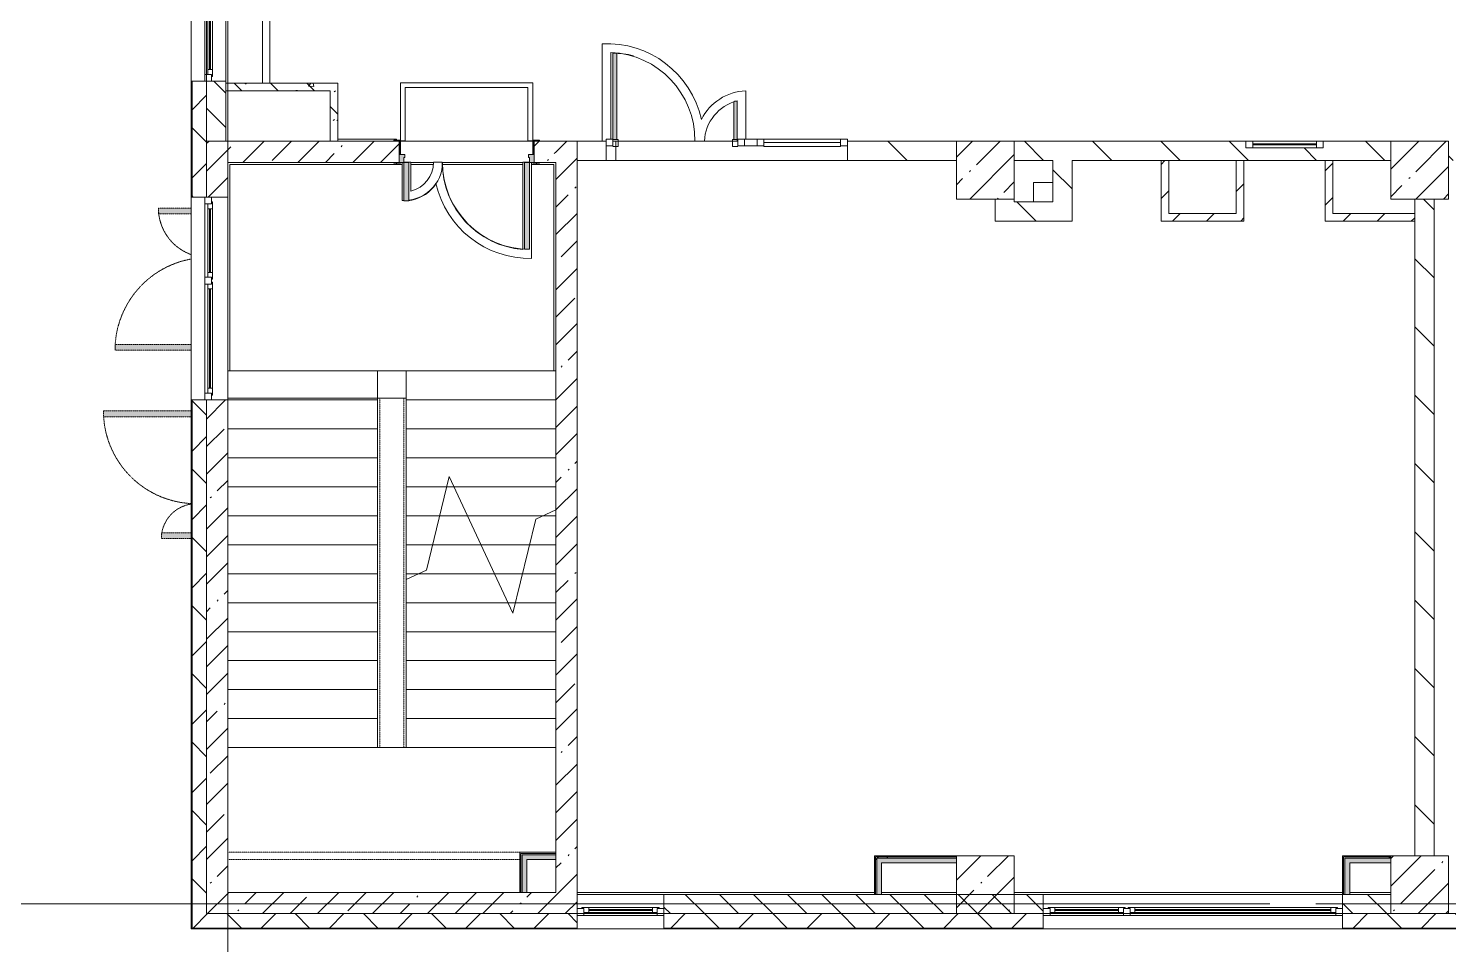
# Model space of a CAD drawing. Header units: millimetres. Extents: x 315 to 209858, y -8553 to 29000.
# Drawn here: x 73029 to 87745, y -420 to 9067 of the extents above; entities that cross this region are included whole.
import ezdxf

# ---------------------------------------------------------------- set-up
doc = ezdxf.new("R2010")
doc.units = ezdxf.units.MM
doc.linetypes.add('200_ШТРИХ__ш1_п0_6_', pattern=[1.6, 1, -0.6])
doc.linetypes.add('Осевая', pattern=[3175, 635, -476.25, 1587.5, -476.25])
for name, color, linetype, lineweight, true_color in [('A-DETL-GENF-6', 7, 'Continuous', 5, 0xaaaaaa), ('A-DOOR-2', 7, 'Continuous', 5, 0xaaaaaa), ('A-DOOR-3', 7, 'Continuous', 5, 0xe2e2e2), ('A-DOOR-FRAM-2', 7, 'Continuous', 5, 0xe2e2e2), ('A-DOOR-FRAM-3', 7, 'Continuous', 5, 0xaaaaaa), ('A-FLOR-2', 7, 'Continuous', 5, 0xaaaaaa), ('I-WALL-4', 7, 'Continuous', 9, 0xe7e7e7), ('I-WALL-7', 7, 'Continuous', 5, 0x787878)]:
    doc.layers.add(name, color=color, linetype=linetype, lineweight=lineweight, true_color=true_color)
for name, color, linetype, lineweight in [('A-DETL-MBND-1', 7, '200_ШТРИХ__ш1_п0_6_', 9), ('A-GLAZ-2', 7, 'Continuous', 5), ('A-GLAZ-CURT-2', 7, 'Continuous', 5), ('A-GLAZ-CWMG-2', 7, 'Continuous', 5), ('A-WALL', 7, 'Continuous', 9), ('A-WALL-2', 7, 'Continuous', 5), ('I-WALL-5', 7, 'Continuous', 5), ('S-COLS-2', 7, 'Continuous', 5), ('S-STRS-3', 7, 'Continuous', 5), ('S-STRS-MBND', 7, 'Continuous', 5), ('Оси', 7, 'Continuous', 9), ('Оси-2', 7, 'Осевая', 9)]:
    doc.layers.add(name, color=color, linetype=linetype, lineweight=lineweight)
pattern_1 = [(135, (74985, 0), (-353.553, -353.553), [])]
pattern_2 = [(45, (74985, 0), (-353.5534, 353.5534), []), (135, (74985, 0), (-353.5534, -353.5534), [])]
pattern_3 = [(135, (74985, 0), (-176.7767, -176.7767), [])]
pattern_4 = [(45, (74985, 0), (-285.123, 285.123), []), (45, (75270.13, 0), (-285.123, 285.123), [504.031, -100.806, 16.764, -84.042])]
pattern_5 = [(45, (74985, 0), (-176.7767, 176.7767), [])]
pattern_6 = [(135, (74985, 0), (-377.17, -377.17), [533.4, -88.9, 17.78, -88.9]), (135, (74985, 376.94), (-377.17, -377.17), []), (50, (74985, 0), (637.645, -55.787), [66.675, -733.425]), (355, (74985, 0), (-123.35, 668.7), [53.34, -586.74]), (100.451, (75038.15, -4.65), (514.3, 612.91), [56.665, -623.315]), (46.184, (74985, 177.8), (948.78, -147.15), [100.01, -1100.14]), (96.636, (75064.1, 165.5), (830.91, 866), [85, -934.97]), (351.184, (74985, 177.8), (830.92, 865.99), [80.01, -880.11]), (21, (75073.9, 133.35), (530.65, -357.928), [66.675, -733.425]), (326, (75073.9, 133.35), (216.31, 644.66), [53.34, -586.74]), (71.451, (75118.13, 103.5), (746.96, 286.724), [56.665, -623.315]), (37.5, (74985.01, 0), (10.8105, 295.9426), [16.764, -562.864, 16.764, -578.866, -588.962]), (37.5, (74985.01, 0), (10.8105, 295.9426), [-1175.258, 16.764, -572.198]), (7.5, (74985, 0), (233.869, 350.632), [16.764, -322.834, 16.764, -549.529, -224.472]), (7.5, (74985, 0), (233.869, 350.632), [-905.89, 16.764, -207.708]), (327.5, (74786.76, 0), (474.568, -20.051), [16.764, -205.486, 16.764, -676.656, -920.115]), (327.5, (74786.76, 0), (474.568, -20.051), [-915.67, 16.764, -903.35]), (317.5, (74697.86, 0), (518.452, 88.993), [16.764, -272.16, 16.764, -443.738, -653.415]), (317.5, (74697.86, 0), (518.452, 88.993), [-749.427, 16.764, -636.65])]
pattern_7 = [(45, (74985, 0), (-530.33, 530.33), []), (135, (74985, 0), (-530.33, -530.33), [])]

# ---------------------------------------------------------------- blocks, each defined once
blk = doc.blocks.new('120_Окно_СКБ_2Ст - 120_Окно_СКБ_2Ст 3100х2500 _мал_створка слева_ 2-22446355-2_3_2_птичка')
at = {"layer": 'A-GLAZ-2'}
for p, q in [((-1550, -127), (-1550, -57)), ((-1550, -57), (-1480, -57)), ((1550, -57), (-1550, -57)), ((-1480, -127), (-1550, -127)), ((-1550, -127), (-1500, -127)), ((-1480, -127), (-1500, -127)), ((-1500, -127), (-1500, -137)), ((-1500, -137), (670, -137)), ((670, -137), (-1500, -137)), ((-1480, -57), (-1480, -127)), ((650, -87), (-1480, -87)), ((-1480, -87), (-1480, -127)), ((-1430, -137), (-1430, -87)), ((-1430, -107), (600, -107)), ((600, -117), (-1430, -117)), ((600, -137), (600, -87)), ((650, -127), (650, -57)), ((650, -57), (720, -57)), ((650, -127), (650, -87)), ((720, -127), (650, -127)), ((670, -127), (650, -127)), ((670, -127), (700, -127)), ((670, -137), (670, -127)), ((720, -127), (700, -127)), ((700, -127), (700, -137)), ((700, -137), (1500, -137)), ((1500, -137), (700, -137)), ((720, -57), (720, -127)), ((1480, -87), (720, -87)), ((720, -87), (720, -127)), ((770, -137), (770, -87)), ((770, -107), (1430, -107)), ((1430, -117), (770, -117)), ((1430, -137), (1430, -87)), ((1480, -127), (1480, -57)), ((1480, -57), (1550, -57)), ((1480, -127), (1480, -87)), ((1550, -127), (1480, -127)), ((1500, -127), (1480, -127)), ((1500, -127), (1550, -127)), ((1500, -137), (1500, -127)), ((1550, -57), (1550, -127))]:
    blk.add_line(p, q, dxfattribs=at)
blk = doc.blocks.new('120_Окно_СКБ_1Ст - 120_Окно_СКБ_1Ст 900х2500_h_-V133-2_3_2_птичка')
at = {"layer": 'A-GLAZ-2'}
for p, q in [((-450, -127), (-450, -57)), ((-450, -57), (-380, -57)), ((450, -57), (-450, -57)), ((-380, -127), (-450, -127)), ((-450, -127), (-400, -127)), ((-380, -127), (-400, -127)), ((-400, -127), (-400, -137)), ((-400, -137), (400, -137)), ((400, -137), (-400, -137)), ((-380, -57), (-380, -127)), ((380, -87), (-380, -87)), ((-380, -87), (-380, -127)), ((-330, -137), (-330, -87)), ((-330, -107), (330, -107)), ((330, -117), (-330, -117)), ((330, -137), (330, -87)), ((380, -127), (380, -57)), ((380, -57), (450, -57)), ((380, -127), (380, -87)), ((450, -127), (380, -127)), ((400, -127), (380, -127)), ((400, -127), (450, -127)), ((400, -137), (400, -127)), ((450, -57), (450, -127))]:
    blk.add_line(p, q, dxfattribs=at)
blk = doc.blocks.new('110_Дверь_СКБ_2Ст - Д-1 Лестничная клетка EIS60-24280000-2_3_2_птичка')
at = {"layer": 'A-DOOR-3'}
for points in [[(-637.5, 1010), (-637.5, 110), (-587.5, 110), (-587.5, 1010)], [(612.5, 510), (612.5, 110), (662.5, 110), (662.5, 510)], [(712.5, 30), (697.5, 30), (697.5, -110), (712.5, -110)]]:
    blk.add_hatch(color=256, dxfattribs=at).paths.add_polyline_path(points)
h = blk.add_hatch(color=256, dxfattribs=at)
h.paths.add_polyline_path([(662.5, 110), (662.5, 60), (652.5, 60), (652.5, 30), (712.5, 30), (712.5, 110)])
h.paths.add_polyline_path([(-637.5, 110), (-687.5, 110), (-687.5, 30), (-627.5, 30), (-627.5, 60), (-637.5, 60)])
at = {"layer": 'A-DOOR-FRAM-2'}
for points in [[(-742.5, 118), (-742.5, 110), (-672.5, 110), (-672.5, 118)], [(-672.5, 30), (-687.5, 30), (-687.5, -110), (-672.5, -110)], [(697.5, 118), (697.5, 110), (767.5, 110), (767.5, 118)], [(-672.5, -110), (-742.5, -110), (-742.5, -118), (-672.5, -118)], [(697.5, -110), (697.5, -118), (767.5, -118), (767.5, -110)]]:
    blk.add_hatch(color=256, dxfattribs=at).paths.add_polyline_path(points)
at = {"layer": 'A-DOOR-2'}
for p, q in [((-637.5, 1010), (-637.5, 110)), ((-587.5, 1010), (-637.5, 1010)), ((-587.5, 110), (-587.5, 1010)), ((662.5, 510), (612.5, 510)), ((612.5, 510), (612.5, 110)), ((662.5, 110), (662.5, 510)), ((-637.5, 110), (-587.5, 110)), ((612.5, 110), (662.5, 110))]:
    blk.add_line(p, q, dxfattribs=at)
for centre, radius, start, end in [((-637.5, 110), 900, 0, 90), ((662.5, 110), 400, 90, 180)]:
    blk.add_arc(centre, radius, start, end, dxfattribs=at)
at = {"layer": 'A-DOOR-FRAM-3'}
for p, q in [((-672.5, 118), (-742.5, 118)), ((-742.5, 118), (-742.5, 110)), ((-742.5, 110), (-672.5, 110)), ((-637.5, 110), (-687.5, 110)), ((-687.5, 110), (-687.5, 30)), ((-687.5, 30), (-627.5, 30)), ((-672.5, 30), (-687.5, 30)), ((-687.5, 30), (-687.5, -110)), ((-672.5, 110), (-672.5, 118)), ((-672.5, -110), (-672.5, 30)), ((-637.5, 60), (-637.5, 110)), ((-627.5, 60), (-637.5, 60)), ((-627.5, 30), (-627.5, 60)), ((662.5, 60), (652.5, 60)), ((652.5, 60), (652.5, 30)), ((652.5, 30), (712.5, 30)), ((662.5, 110), (662.5, 60)), ((712.5, 110), (662.5, 110)), ((767.5, 118), (697.5, 118)), ((697.5, 118), (697.5, 110)), ((697.5, 110), (767.5, 110)), ((712.5, 30), (697.5, 30)), ((697.5, 30), (697.5, -110)), ((712.5, 30), (712.5, 110)), ((712.5, -110), (712.5, 30)), ((767.5, 110), (767.5, 118)), ((-672.5, -110), (-742.5, -110)), ((-742.5, -110), (-742.5, -118)), ((-742.5, -118), (-672.5, -118)), ((-687.5, -110), (-672.5, -110)), ((-672.5, -118), (-672.5, -110)), ((697.5, -110), (712.5, -110)), ((767.5, -110), (697.5, -110)), ((697.5, -110), (697.5, -118)), ((697.5, -118), (767.5, -118)), ((767.5, -118), (767.5, -110))]:
    blk.add_line(p, q, dxfattribs=at)
blk = doc.blocks.new('BSC_Колонна _Прямоугольная - 600х600-V200-2_3_2_птичка')
at = {"layer": 'S-COLS-2'}
h = blk.add_hatch(dxfattribs=at)
h.set_pattern_fill('FP_187', color=256, style=0, pattern_type=2)
h.set_pattern_definition([(45, (-7960, -7600), (-285.123, 285.123), []), (45, (-7674.88, -7600), (-285.123, 285.123), [504.031, -100.806, 16.764, -84.042])])
h.paths.add_polyline_path([(-300, -300), (300, -300), (300, 300), (-300, 300), (-300, -181)])
for p, q in [((300, 300), (-300, 300)), ((-300, 300), (-300, -300)), ((300, -300), (300, 300)), ((-300, -300), (300, -300))]:
    blk.add_line(p, q, dxfattribs=at)
blk = doc.blocks.new('120_Окно_СКБ_2Ст - 120_Окно_СКБ_2Ст 2100х2500 _мал створка справа_-22445857-2_3_2_птичка')
at = {"layer": 'A-GLAZ-2'}
for p, q in [((-1050, -127), (-1050, -57)), ((-1050, -57), (-980, -57)), ((1050, -57), (-1050, -57)), ((-980, -127), (-1050, -127)), ((-1050, -127), (-1000, -127)), ((-980, -127), (-1000, -127)), ((-1000, -127), (-1000, -137)), ((-1000, -137), (170, -137)), ((170, -137), (-1000, -137)), ((-980, -57), (-980, -127)), ((150, -87), (-980, -87)), ((-980, -87), (-980, -127)), ((-930, -137), (-930, -87)), ((-930, -107), (100, -107)), ((100, -117), (-930, -117)), ((100, -137), (100, -87)), ((150, -127), (150, -57)), ((150, -57), (220, -57)), ((150, -127), (150, -87)), ((220, -127), (150, -127)), ((170, -127), (150, -127)), ((170, -127), (200, -127)), ((170, -137), (170, -127)), ((220, -127), (200, -127)), ((200, -127), (200, -137)), ((200, -137), (1000, -137)), ((1000, -137), (200, -137)), ((220, -57), (220, -127)), ((980, -87), (220, -87)), ((220, -87), (220, -127)), ((270, -137), (270, -87)), ((270, -107), (930, -107)), ((930, -117), (270, -117)), ((930, -137), (930, -87)), ((980, -127), (980, -57)), ((980, -57), (1050, -57)), ((980, -127), (980, -87)), ((1050, -127), (980, -127)), ((1000, -127), (980, -127)), ((1000, -127), (1050, -127)), ((1000, -137), (1000, -127)), ((1050, -57), (1050, -127))]:
    blk.add_line(p, q, dxfattribs=at)
blk = doc.blocks.new('120_Окно_СКБ_2Ст - 120_Окно_СКБ_2Ст 2100х2400 _мал створка справа_-22446225-2_3_2_птичка')
at = {"layer": 'A-GLAZ-2'}
for p, q in [((-1050, -127), (-1050, -57)), ((-1050, -57), (-980, -57)), ((1050, -57), (-1050, -57)), ((-980, -127), (-1050, -127)), ((-1050, -127), (-1000, -127)), ((-980, -127), (-1000, -127)), ((-1000, -127), (-1000, -137)), ((-1000, -137), (170, -137)), ((170, -137), (-1000, -137)), ((-980, -57), (-980, -127)), ((150, -87), (-980, -87)), ((-980, -87), (-980, -127)), ((-930, -137), (-930, -87)), ((-930, -107), (100, -107)), ((100, -117), (-930, -117)), ((100, -137), (100, -87)), ((150, -127), (150, -57)), ((150, -57), (220, -57)), ((150, -127), (150, -87)), ((220, -127), (150, -127)), ((170, -127), (150, -127)), ((170, -127), (200, -127)), ((170, -137), (170, -127)), ((220, -127), (200, -127)), ((200, -127), (200, -137)), ((200, -137), (1000, -137)), ((1000, -137), (200, -137)), ((220, -57), (220, -127)), ((980, -87), (220, -87)), ((220, -87), (220, -127)), ((270, -137), (270, -87)), ((270, -107), (930, -107)), ((930, -117), (270, -117)), ((930, -137), (930, -87)), ((980, -127), (980, -57)), ((980, -57), (1050, -57)), ((980, -127), (980, -87)), ((1050, -127), (980, -127)), ((1000, -127), (980, -127)), ((1000, -127), (1050, -127)), ((1000, -137), (1000, -127)), ((1050, -57), (1050, -127))]:
    blk.add_line(p, q, dxfattribs=at)
blk = doc.blocks.new('110_Дверь_СКБ_2Ст_Наружная - ДН-1_л__ Двухстворчатая 1350 х3200 _ЛК_ в свету с верхним остеклением 2-22796854-2_3_2_птичка')
at = {"layer": 'A-DETL-MBND-1'}
for points in [[(-716, 869), (-716, 79), (-656, 79), (-656, 869)], [(695, 419), (695, 79), (755, 79), (755, 419)]]:
    blk.add_hatch(color=256, dxfattribs=at).paths.add_polyline_path(points)
for p, q in [((-716, 869), (-716, 79)), ((-656, 869), (-716, 869)), ((-656, 79), (-656, 869)), ((755, 419), (695, 419)), ((695, 419), (695, 79)), ((755, 79), (755, 419))]:
    blk.add_line(p, q, dxfattribs=at)
for centre, radius, start, end in [((-716, -91), 960, 10.263, 90), ((755, -91), 510, 90, 160.4016)]:
    blk.add_arc(centre, radius, start, end, dxfattribs=at)
blk = doc.blocks.new('110_Дверь_СКБ_2Ст_Наружная - ДН-3_л__ Двухстворчатая 1200 х3200 из подвала EI30-23666533-2_3_2_птичка')
at = {"layer": 'A-DETL-MBND-1'}
for points in [[(619, 989), (619, 79), (680, 79), (680, 989)], [(-641, 79), (-581, 79), (-581, 389), (-641, 389)]]:
    blk.add_hatch(color=256, dxfattribs=at).paths.add_polyline_path(points)
for p, q in [((680, 989), (619, 989)), ((619, 989), (619, 79)), ((680, 79), (680, 989)), ((-641, 389), (-641, 79)), ((-581, 389), (-641, 389)), ((-581, 79), (-581, 389))]:
    blk.add_line(p, q, dxfattribs=at)
for centre, radius, start, end in [((680, 29), 960, 90, 176.9815), ((-641, 29), 360, 8.166, 90)]:
    blk.add_arc(centre, radius, start, end, dxfattribs=at)
blk = doc.blocks.new('BSC_Колонна _Прямоугольная - 600х600-20441433-2_3_2_птичка')
at = {"layer": 'S-COLS-2'}
h = blk.add_hatch(dxfattribs=at)
h.set_pattern_fill('FP_195', color=256, style=0, pattern_type=2)
h.set_pattern_definition([(45, (-12460, -7600), (-285.123, 285.123), []), (45, (-12174.88, -7600), (-285.123, 285.123), [504.031, -100.806, 16.764, -84.042])])
h.paths.add_polyline_path([(-300, -300), (300, -300), (300, 300), (-300, 300)])
for p, q in [((300, 300), (-300, 300)), ((-300, 300), (-300, -300)), ((300, -300), (300, 300)), ((-300, -300), (300, -300))]:
    blk.add_line(p, q, dxfattribs=at)
blk = doc.blocks.new('120_Окно_СКБ_1Ст - 120_Окно_СКБ_1Ст 400х800 EI30-24230873-2_3_2_птичка')
at = {"layer": 'A-GLAZ-2'}
for p, q in [((-400, 30), (-400, 100)), ((-400, 100), (-330, 100)), ((400, 100), (-400, 100)), ((-330, 30), (-400, 30)), ((-400, 30), (400, 30)), ((-330, 100), (-330, 30)), ((330, 70), (-330, 70)), ((330, 60), (-330, 60)), ((330, 30), (330, 100)), ((330, 100), (400, 100)), ((400, 30), (330, 30)), ((400, 100), (400, 30))]:
    blk.add_line(p, q, dxfattribs=at)
blk = doc.blocks.new('Прямоугольный импост - 50 x 70 мм-31700031-2_3_2_птичка')
at = {"layer": 'A-GLAZ-CWMG-2'}
for p, q in [((-70, 35), (0, 35)), ((-70, -35), (-70, 35)), ((0, 35), (0, -35)), ((0, -35), (-70, -35))]:
    blk.add_line(p, q, dxfattribs=at)
blk = doc.blocks.new('Дверь_Витражная_остекление_ - ДВН_ДАО_Главный вход_1200 в свету-31742133-2_3_2_птичка')
at = {"layer": 'A-DOOR-3'}
for points in [[(-607, 30), (-607, 925), (-647, 922), (-647, 30)], [(640, 30), (640, 430), (633, 430), (607, 421), (607, 30)]]:
    blk.add_hatch(color=256, dxfattribs=at).paths.add_polyline_path(points)
at = {"layer": 'A-DETL-GENF-6'}
for p, q in [((-607, 925), (-647, 925)), ((-647, 925), (-647, 35)), ((-607, 30), (-607, 925)), ((607, 421), (607, 30)), ((640, 430), (633, 430)), ((-647, 30), (-607, 30)), ((-592, 30), (-647, 30)), ((-592, -40), (-592, 30)), ((592, -40), (592, 30)), ((592, 30), (640, 30)), ((607, 30), (640, 30)), ((-647, -40), (-592, -40)), ((647, -40), (592, -40))]:
    blk.add_line(p, q, dxfattribs=at)
at = {"layer": 'A-DOOR-2'}
blk.add_line((-647, 925), (-647, 35), dxfattribs=at)
for centre, radius, start, end in [((-647, 30), 895, 76.1866, 90), ((647, 30), 400, 91.06, 94.8979)]:
    blk.add_arc(centre, radius, start, end, dxfattribs=at)
blk = doc.blocks.new('Системная панель - Стемалит - 40мм-32257327-2_3_2_птичка')
at = {"layer": 'A-GLAZ-CURT-2'}
for p, q in [((65, 35), (-65, 35)), ((-65, 35), (-65, -35)), ((65, -35), (65, 35)), ((-65, -35), (65, -35))]:
    blk.add_line(p, q, dxfattribs=at)
blk = doc.blocks.new('Прямоугольный импост - 50 x 70 мм-31687886-2_3_2_птичка')
at = {"layer": 'A-GLAZ-CWMG-2'}
for p, q in [((-35, 35), (35, 35)), ((-35, -35), (-35, 35)), ((35, 35), (35, -35)), ((35, -35), (-35, -35))]:
    blk.add_line(p, q, dxfattribs=at)
blk = doc.blocks.new('Прямоугольный импост - 50 x 70 мм-31701779-2_3_2_птичка')
at = {"layer": 'A-GLAZ-CWMG-2'}
for p, q in [((0, 35), (-70, 35)), ((-70, 35), (-70, -35)), ((0, -35), (0, 35)), ((-70, -35), (0, -35))]:
    blk.add_line(p, q, dxfattribs=at)
blk = doc.blocks.new('Системная панель - Стекло - 40мм-32257331-2_3_2_птичка')
at = {"layer": 'A-GLAZ-CURT-2'}
for p, q in [((397.5, 0), (-397.5, 0)), ((-397.5, 0), (-397.5, -40)), ((397.5, -40), (397.5, 0)), ((-397.5, -40), (397.5, -40))]:
    blk.add_line(p, q, dxfattribs=at)
blk = doc.blocks.new('Прямоугольный импост - 50 x 70 мм-31702100-2_3_2_птичка')
at = {"layer": 'A-GLAZ-CWMG-2'}
for p, q in [((-35, 35), (35, 35)), ((-35, -35), (-35, 35)), ((35, 35), (35, -35)), ((35, -35), (-35, -35))]:
    blk.add_line(p, q, dxfattribs=at)
blk = doc.blocks.new('Прямоугольный импост - 50 x 70 мм-31720914-2_3_2_птичка')
at = {"layer": 'A-GLAZ-CWMG-2'}
blk.add_line((6460, 7920), (5665, 7920), dxfattribs=at)
blk = doc.blocks.new('Зашивка приборов отопления15 - Зашивка приборов отопления-33281080-2_3_2_птичка')
at = {"layer": 'A-DETL-MBND-1'}
for p, q in [((3135, 535), (110, 535)), ((3135, 460), (110, 460)), ((110, 460), (3135, 460))]:
    blk.add_line(p, q, dxfattribs=at)
blk = doc.blocks.new('Зашивка приборов отопления42 - Зашивка приборов отопления-33374801-2_3_2_птичка')
at = {"layer": 'A-WALL-2'}
for p, q in [((37472, 23439), (35372, 23439)), ((37472, 23079), (37472, 23439)), ((35372, 23079), (37472, 23079)), ((37472, 23079), (35372, 23079)), ((35372, 23004), (37472, 23004)), ((37472, 23004), (37472, 23079))]:
    blk.add_line(p, q, dxfattribs=at)

msp = doc.modelspace()

# ---------------------------------------------------------------- hatches: boundary and pattern name
at = {"layer": 'A-WALL-2'}
h = msp.add_hatch(dxfattribs=at)
h.set_pattern_fill('FP_105', color=256, style=0, pattern_type=2)
h.set_pattern_definition(pattern_2)
h.paths.add_polyline_path([(74875, -100), (74875, 5220), (74725, 5220), (74725, -100)])
h.paths.add_polyline_path([(74725, 7320), (74875, 7320), (74875, 8520), (74725, 8520), (74725, 7418.8)])
h.paths.add_polyline_path([(74875, 10620), (74875, 11520), (74725, 11520), (74725, 10620)])
h.paths.add_polyline_path([(74725, 13120), (74875, 13120), (74875, 15350), (74725, 15350), (74725, 14700)])
h = msp.add_hatch(dxfattribs=at)
h.set_pattern_fill('FP_115', color=256, style=0, pattern_type=2)
h.set_pattern_definition(pattern_3)
h.paths.add_polyline_path([(75002.2, 7900), (75075, 7900), (75075, 8520), (74875, 8520), (74875, 7900)])
h.paths.add_polyline_path([(74875, 10620), (75075, 10620), (75075, 10900), (74875, 10900)])
h.paths.add_polyline_path([(74932.2, 11400), (75075, 11400), (75075, 11520), (74875, 11520), (74875, 11400)])
h.paths.add_polyline_path([(75075, 13120), (75075, 14700), (74875, 14700), (74875, 13120), (75002.2, 13120)])
h = msp.add_hatch(dxfattribs=at)
h.set_pattern_fill('FP_115', color=256, style=0, pattern_type=2)
h.set_pattern_definition(pattern_3)
h.paths.add_polyline_path([(86645, -100), (87145, -100), (87145, 100), (86645, 100)])
h.paths.add_polyline_path([(79686.4, -100), (83545, -100), (83545, 100), (79615, 100), (79615, -100)])
h = msp.add_hatch(dxfattribs=at)
h.set_pattern_fill('FP_105', color=256, style=0, pattern_type=2)
h.set_pattern_definition(pattern_2)
h.paths.add_polyline_path([(113745, -250), (113745, -100), (112975, -100), (112975, -250), (113525, -250)])
h.paths.add_polyline_path([(105189.4, -250), (105895, -250), (105895, -100), (104194.8, -100), (104194.8, -250)])
h.paths.add_polyline_path([(107995, -250), (108855, -250), (108855, -100), (107995, -100)])
h.paths.add_polyline_path([(109755, -250), (110875, -250), (110875, -100), (109755, -100)])
h.paths.add_polyline_path([(93795, -250), (93795, -100), (93145, -100), (93145, -250), (93739.1, -250)])
h.paths.add_polyline_path([(101025.6, -250), (101394.8, -250), (101394.8, -100), (99795, -100), (99795, -250), (99984.7, -250)])
h.paths.add_polyline_path([(96595, -250), (97695, -250), (97695, -100), (96595, -100)])
h.paths.add_polyline_path([(91095, -250), (92245, -250), (92245, -100), (91095, -100)])
h.paths.add_polyline_path([(87995, -250), (87995, -100), (86645, -100), (86645, -250), (87493.5, -250)])
h.paths.add_polyline_path([(83329.7, -250), (83545, -250), (83545, -100), (79615, -100), (79615, -250), (82288.8, -250)])
h.paths.add_polyline_path([(77084.1, -250), (78715, -250), (78715, -100), (74725, -100), (74725, -250)])
at = {"layer": 'I-WALL-4'}
for points in [[(78495, 460), (78495, 510), (78145, 510), (78145, 460), (78195, 460)], [(78195, 120), (78195, 460), (78145, 460), (78145, 120)], [(82645, 425), (82645, 475), (81820, 475), (81820, 425), (82288.8, 425)], [(87145, 425), (87145, 475), (86670, 475), (86670, 425), (86720, 425)], [(81870, 100), (81870, 425), (81820, 425), (81820, 100)], [(86720, 100), (86720, 425), (86670, 425), (86670, 100)]]:
    msp.add_hatch(color=256, dxfattribs=at).paths.add_polyline_path(points)
at = {"layer": 'I-WALL-5'}
h = msp.add_hatch(dxfattribs=at)
h.set_pattern_fill('FP_113', color=256, style=0, pattern_type=2)
h.set_pattern_definition(pattern_4)
h.paths.add_polyline_path([(74875, -100), (75095, -100), (75095, 5220), (74875, 5220), (74875, 909.7)])
h.paths.add_polyline_path([(74875, 7320), (75095, 7320), (75095, 7900), (74875, 7900), (74875, 7418.8)])
h = msp.add_hatch(dxfattribs=at)
h.set_pattern_fill('FP_113', color=256, style=0, pattern_type=2)
h.set_pattern_definition(pattern_4)
h.paths.add_polyline_path([(78495, 7680), (78495, 7900), (78270, 7900), (78270, 7680), (78325, 7680)])
h.paths.add_polyline_path([(75095, 7680), (76870, 7680), (76870, 7900), (75095, 7900)])
h = msp.add_hatch(dxfattribs=at)
h.set_pattern_fill('FP_113', color=256, style=0, pattern_type=2)
h.set_pattern_definition(pattern_4)
h.paths.add_polyline_path([(78495, -100), (78715, -100), (78715, 7900), (78495, 7900), (78495, 120)])
h = msp.add_hatch(dxfattribs=at)
h.set_pattern_fill('FP_116', color=256, style=0, pattern_type=2)
h.set_pattern_definition(pattern_1)
h.paths.add_polyline_path([(91645, 7700), (91645, 7900), (89984.9, 7900), (89984.9, 7700), (91145, 7700)])
h.paths.add_polyline_path([(85625, 7700), (87145, 7700), (87145, 7900), (86445, 7900), (86445, 7830), (85645, 7830), (85645, 7900), (83245, 7900), (83245, 7700), (85545, 7700)])
h.paths.add_polyline_path([(81515, 7700), (82645, 7700), (82645, 7900), (81515, 7900)])
h.paths.add_polyline_path([(88544.9, 7700), (88544.9, 7900), (87745, 7900), (87745, 7700), (88534.4, 7700)])
h.paths.add_polyline_path([(78715, 7700), (79015, 7700), (79015, 7900), (78715, 7900)])
h = msp.add_hatch(dxfattribs=at)
h.set_pattern_fill('FP_116', color=256, style=0, pattern_type=2)
h.set_pattern_definition(pattern_1)
h.paths.add_polyline_path([(83845, 7070), (83845, 7700), (83645, 7700), (83645, 7070)])
h = msp.add_hatch(dxfattribs=at)
h.set_pattern_fill('FP_117', color=256, style=0, pattern_type=2)
h.set_pattern_definition(pattern_5)
h.paths.add_polyline_path([(84845, 7070), (84845, 7700), (84765, 7700), (84765, 7070)])
h = msp.add_hatch(dxfattribs=at)
h.set_pattern_fill('FP_117', color=256, style=0, pattern_type=2)
h.set_pattern_definition(pattern_5)
h.paths.add_polyline_path([(85625, 7150), (85625, 7700), (85545, 7700), (85545, 7150)])
h = msp.add_hatch(dxfattribs=at)
h.set_pattern_fill('FP_117', color=256, style=0, pattern_type=2)
h.set_pattern_definition(pattern_5)
h.paths.add_polyline_path([(86545, 7070), (86545, 7700), (86465, 7700), (86465, 7070)])
h = msp.add_hatch(dxfattribs=at)
h.set_pattern_fill('FP_116', color=256, style=0, pattern_type=2)
h.set_pattern_definition(pattern_1)
h.paths.add_polyline_path([(83245, 7070), (83245, 7300), (83045, 7300), (83045, 7070)])
h = msp.add_hatch(dxfattribs=at)
h.set_pattern_fill('FP_116', color=256, style=0, pattern_type=2)
h.set_pattern_definition(pattern_1)
h.paths.add_polyline_path([(83245, 7070), (83645, 7070), (83645, 7270), (83245, 7270)])
h = msp.add_hatch(dxfattribs=at)
h.set_pattern_fill('FP_116', color=256, style=0, pattern_type=2)
h.set_pattern_definition(pattern_1)
h.paths.add_polyline_path([(87395, 500), (87595, 500), (87595, 7300), (87395, 7300), (87395, 909.7)])
h = msp.add_hatch(dxfattribs=at)
h.set_pattern_fill('FP_117', color=256, style=0, pattern_type=2)
h.set_pattern_definition(pattern_5)
h.paths.add_polyline_path([(84845, 7070), (85625, 7070), (85625, 7150), (84845, 7150)])
h = msp.add_hatch(dxfattribs=at)
h.set_pattern_fill('FP_117', color=256, style=0, pattern_type=2)
h.set_pattern_definition(pattern_5)
h.paths.add_polyline_path([(87395, 7070), (87395, 7150), (86545, 7150), (86545, 7070)])
h = msp.add_hatch(dxfattribs=at)
h.set_pattern_fill('FP_205', color=256, style=0, pattern_type=2)
h.set_pattern_definition(pattern_7)
h.paths.add_polyline_path([(82645, 487.5), (82645, 500), (81795, 500), (81795, 487.5), (82288.8, 487.5)])
h = msp.add_hatch(dxfattribs=at)
h.set_pattern_fill('FP_205', color=256, style=0, pattern_type=2)
h.set_pattern_definition(pattern_7)
h.paths.add_polyline_path([(81807.5, 100), (81807.5, 487.5), (81795, 487.5), (81795, 100)])
h = msp.add_hatch(dxfattribs=at)
h.set_pattern_fill('FP_205', color=256, style=0, pattern_type=2)
h.set_pattern_definition(pattern_7)
h.paths.add_polyline_path([(81807.5, 475), (82645, 475), (82645, 487.5), (81807.5, 487.5)])
h = msp.add_hatch(dxfattribs=at)
h.set_pattern_fill('FP_205', color=256, style=0, pattern_type=2)
h.set_pattern_definition(pattern_7)
h.paths.add_polyline_path([(81807.5, 100), (81820, 100), (81820, 475), (81807.5, 475), (81807.5, 318)])
h = msp.add_hatch(dxfattribs=at)
h.set_pattern_fill('FP_205', color=256, style=0, pattern_type=2)
h.set_pattern_definition(pattern_7)
h.paths.add_polyline_path([(87145, 487.5), (87145, 500), (86645, 500), (86645, 487.5), (86657.5, 487.5)])
h = msp.add_hatch(dxfattribs=at)
h.set_pattern_fill('FP_205', color=256, style=0, pattern_type=2)
h.set_pattern_definition(pattern_7)
h.paths.add_polyline_path([(87145, 475), (87145, 487.5), (86657.5, 487.5), (86657.5, 475), (86670, 475)])
h = msp.add_hatch(dxfattribs=at)
h.set_pattern_fill('FP_113', color=256, style=0, pattern_type=2)
h.set_pattern_definition(pattern_4)
h.paths.add_polyline_path([(78125, -100), (78495, -100), (78495, 120), (75095, 120), (75095, -100), (77084.1, -100)])
at = {"layer": 'I-WALL-7'}
h = msp.add_hatch(dxfattribs=at)
h.set_pattern_fill('FP_122', color=256, style=0, pattern_type=2)
h.set_pattern_definition(pattern_6)
h.paths.add_polyline_path([(76155, 8420), (76235, 8420), (76235, 8500), (75075, 8500), (75075, 8420)])
h = msp.add_hatch(dxfattribs=at)
h.set_pattern_fill('FP_122', color=256, style=0, pattern_type=2)
h.set_pattern_definition(pattern_6)
h.paths.add_polyline_path([(76235, 7900), (76235, 8420), (76155, 8420), (76155, 7900)])
at = {"layer": 'S-COLS-2'}
h = msp.add_hatch(dxfattribs=at)
h.set_pattern_fill('FP_113', color=256, style=0, pattern_type=2)
h.set_pattern_definition(pattern_4)
h.paths.add_polyline_path([(83245, -100), (83245, 500), (82645, 500), (82645, -100)])
h = msp.add_hatch(dxfattribs=at)
h.set_pattern_fill('FP_113', color=256, style=0, pattern_type=2)
h.set_pattern_definition(pattern_4)
h.paths.add_polyline_path([(87145, -100), (87745, -100), (87745, 500), (87145, 500), (87145, 318)])

# ---------------------------------------------------------------- linework, layer by layer
at = {"layer": 'A-DETL-MBND-1'}
for p, q in [((76670, 1620), (76670, 5237.9)), ((76920, 5237.9), (76920, 1620))]:
    msp.add_line(p, q, dxfattribs=at)
at = {"layer": 'A-FLOR-2'}
for p, q in [((78973.1, 8907.6), (78973.1, 7900)), ((79063.1, 7920), (79063.1, 8818.2)), ((76884.6, 8503.9), (76884.6, 7908)), ((78254.5, 8503.9), (76884.6, 8503.9)), ((76934.6, 7903.9), (76934.6, 8453.9)), ((76934.6, 8453.9), (78204.5, 8453.9)), ((78204.5, 8453.9), (78204.5, 7903.9)), ((78254.5, 7903.9), (78254.5, 8503.9)), ((80462, 7920), (80462, 8421.4)), ((80372, 8317.2), (80372, 7903)), ((76235, 7920), (76845, 7920)), ((76845, 7920), (76845, 7908)), ((76885, 7903.9), (76934.6, 7903.9)), ((78204.5, 7903.9), (78254.5, 7903.9)), ((80380, 7900), (79115, 7900)), ((79115, 7900), (79115, 7700)), ((80372, 7903), (80380, 7903)), ((76901.8, 7659), (75115, 7659)), ((75115, 7659), (75115, 5520)), ((76845, 7672), (76845, 7659)), ((76901.8, 7680), (76901.8, 7285.7)), ((76991.8, 7680.2), (76920, 7680.2)), ((76991.8, 7383), (76991.8, 7680.2)), ((76991.8, 7659), (77226, 7659)), ((77318, 7680.2), (77228, 7680.2)), ((77319.2, 7659), (78153, 7659)), ((78220, 7680.2), (78153, 7680.2)), ((78153, 7680.2), (78153, 6777.9)), ((78243, 6685.4), (78243, 7680)), ((78474, 7659), (78243, 7659)), ((78295, 7659), (78295, 7672)), ((78474, 5520), (78474, 7659)), ((83445, 7470), (83645, 7470)), ((83445, 7270), (83445, 7470)), ((75115, 5520), (76945, 5520)), ((75095, 5237.9), (76945, 5237.9))]:
    msp.add_line(p, q, dxfattribs=at)
for centre, radius, start, end in [((79025.6, 7909), 1000, 12.44956, 93.01125), ((79025.6, 7909), 910, 359.43333, 87.64026), ((80487, 7878), 544, 92.63401, 153.04618), ((80487, 7878), 454, 104.67311, 177.22246), ((76923, 7680.2), 305, 283.0427, 0), ((78223, 7680.2), 905, 180, 265.56313), ((76923, 7680.2), 395, 276.84991, 326.45952), ((78223, 7680.2), 995, 192.67054, 271.1511), ((76923, 7680.2), 395, 266.92799, 269.56999)]:
    msp.add_arc(centre, radius, start, end, dxfattribs=at)
at = {"layer": 'A-WALL'}
for p, q in [((74722, 8520), (74722, 7320)), ((74725, 8520), (74725, 7320)), ((74875, 8520), (74875, 7320)), ((75075, 8500), (75075, 8420)), ((74875, 7900), (75075, 7900)), ((76155, 7900), (76235, 7900)), ((78715, 7900), (78715, 7700)), ((85625, 7700), (85545, 7700)), ((87395, 7070), (87395, 7150)), ((74722, 5220), (74722, -253)), ((74725, 5220), (74725, -250)), ((74875, 5220), (74875, -100)), ((78132.5, 522.5), (78495, 522.5)), ((78132.5, 120), (78132.5, 522.5)), ((78145, 510), (78495, 510)), ((78145, 120), (78145, 510)), ((78495, 460), (78495, 535)), ((81807.5, 487.5), (82645, 487.5)), ((81807.5, 100), (81807.5, 487.5)), ((81820, 475), (82645, 475)), ((81820, 100), (81820, 475)), ((86657.5, 487.5), (87145, 487.5)), ((86657.5, 100), (86657.5, 487.5)), ((86670, 475), (87145, 475)), ((86670, 100), (86670, 475)), ((78120, 120), (78195, 120)), ((79615, -100), (83545, -100)), ((86645, -100), (87145, -100)), ((74722, -253), (78715, -253)), ((74725, -250), (78715, -250)), ((79615, -250), (83545, -250)), ((79615, -253), (83545, -253)), ((86645, -250), (87995, -250)), ((86645, -253), (87995, -253))]:
    msp.add_line(p, q, dxfattribs=at)
at = {"layer": 'A-WALL-2'}
for p, q in [((74717, 15358), (74717, -258)), ((75075, 10900), (75075, 8500)), ((75075, 8520), (74717, 8520)), ((75075, 7900), (75075, 8420)), ((74717, 7320), (74875, 7320)), ((74875, 5220), (74717, 5220)), ((87145, 100), (78715, 100)), ((79615, 100), (79615, -258)), ((83545, -258), (83545, 100)), ((86645, 100), (86645, -258)), ((87145, -100), (87145, 100)), ((78715, -100), (74875, -100)), ((78715, -258), (78715, -100)), ((87145, -100), (92245, -100)), ((74717, -258), (93145, -258))]:
    msp.add_line(p, q, dxfattribs=at)
at = {"layer": 'I-WALL-5'}
for p, q in [((74875, 8520), (74875, 10620)), ((75095, 10620), (75095, 8500)), ((76235, 8500), (75075, 8500)), ((75075, 8420), (76155, 8420)), ((75095, 8420), (75095, 7900)), ((76155, 8420), (76155, 7900)), ((76235, 7900), (76235, 8500)), ((76155, 7900), (75075, 7900)), ((76815, 7900), (76235, 7900)), ((76885, 7900), (78255, 7900)), ((79015, 7900), (78325, 7900)), ((79015, 7700), (79015, 7900)), ((79085, 7900), (79115, 7900)), ((82645, 7900), (81515, 7900)), ((81515, 7900), (81515, 7700)), ((85645, 7900), (83245, 7900)), ((87145, 7900), (86445, 7900)), ((75095, 120), (75095, 7680)), ((75095, 7680), (76815, 7680)), ((77228, 7680), (76991.8, 7680)), ((78153, 7680), (77317.7, 7680)), ((78325, 7680), (78495, 7680)), ((78495, 7680), (78495, 535)), ((82645, 7700), (78715, 7700)), ((78715, -100), (78715, 7700)), ((83245, 7700), (83645, 7700)), ((83645, 7700), (83645, 7270)), ((83845, 7700), (85545, 7700)), ((83845, 7070), (83845, 7700)), ((84765, 7700), (84765, 7070)), ((84845, 7150), (84845, 7700)), ((85545, 7700), (85545, 7150)), ((85625, 7700), (87145, 7700)), ((85625, 7070), (85625, 7700)), ((86465, 7700), (86465, 7070)), ((86545, 7150), (86545, 7700)), ((74875, 7320), (75095, 7320)), ((83045, 7300), (83045, 7070)), ((83245, 7270), (83245, 7300)), ((83645, 7270), (83245, 7270)), ((87395, 7300), (87395, 7150)), ((87595, 500), (87595, 7300)), ((83045, 7070), (83845, 7070)), ((84765, 7070), (85625, 7070)), ((85545, 7150), (84845, 7150)), ((86465, 7070), (87395, 7070)), ((87395, 7150), (86545, 7150)), ((87395, 7070), (87395, 500)), ((75095, 5220), (74875, 5220)), ((78495, 535), (78120, 535)), ((78120, 535), (78120, 120)), ((78195, 460), (78495, 460)), ((78195, 120), (78195, 460)), ((78495, 460), (78495, 120)), ((82645, 500), (81795, 500)), ((81795, 500), (81795, 100)), ((82645, 425), (82645, 500)), ((87145, 500), (86645, 500)), ((86645, 500), (86645, 100)), ((87145, 425), (87145, 500)), ((87395, 500), (87595, 500)), ((81870, 425), (82645, 425)), ((81870, 100), (81870, 425)), ((86720, 425), (87145, 425)), ((86720, 100), (86720, 425)), ((78120, 120), (75095, 120)), ((78495, 120), (78195, 120)), ((78715, 120), (81795, 120)), ((81870, 120), (82645, 120)), ((83245, 120), (86645, 120)), ((86720, 120), (87145, 120)), ((78715, -100), (79615, -100)), ((86645, -100), (83545, -100))]:
    msp.add_line(p, q, dxfattribs=at)
at = {"layer": 'S-COLS-2'}
for p, q in [((83245, 500), (82645, 500)), ((82645, 500), (82645, -100)), ((83245, -100), (83245, 500)), ((87745, 500), (87145, 500)), ((87145, 500), (87145, -100)), ((87745, -100), (87745, 500)), ((82645, -100), (83245, -100)), ((87145, -100), (87745, -100))]:
    msp.add_line(p, q, dxfattribs=at)
at = {"layer": 'S-STRS-3'}
for p, q in [((75095, 5520), (76645, 5520)), ((78495, 5520), (76945, 5520)), ((76945, 5520), (76945, 5220)), ((78495, 5520), (76945, 5520)), ((75095, 5220), (76645, 5220)), ((75095, 5220), (76645, 5220)), ((76645, 5220), (76645, 5237.9)), ((76645, 4920), (76645, 5220)), ((76945, 5220), (76945, 4920)), ((78495, 5220), (76945, 5220)), ((78495, 5220), (76945, 5220)), ((75095, 4920), (76645, 4920)), ((75095, 4920), (76645, 4920)), ((76645, 4620), (76645, 4920)), ((76945, 4920), (76945, 4620)), ((78495, 4920), (76945, 4920)), ((78495, 4920), (76945, 4920)), ((75095, 4620), (76645, 4620)), ((75095, 4620), (76645, 4620)), ((76645, 4320), (76645, 4620)), ((76945, 4620), (76945, 4320)), ((78495, 4620), (76945, 4620)), ((78495, 4620), (76945, 4620)), ((75095, 4320), (76645, 4320)), ((75095, 4320), (76645, 4320)), ((76645, 4020), (76645, 4320)), ((76945, 4320), (76945, 4020)), ((77363.6, 4320), (76945, 4320)), ((77363.6, 4320), (76945, 4320)), ((77440.2, 4320), (77363.6, 4320)), ((77440.2, 4320), (77363.6, 4320)), ((78495, 4320), (77440.2, 4320)), ((78495, 4320), (77440.2, 4320)), ((75095, 4020), (76645, 4020)), ((75095, 4020), (76645, 4020)), ((76645, 3720), (76645, 4020)), ((76945, 4020), (76945, 3720)), ((77290.7, 4020), (76945, 4020)), ((77290.7, 4020), (76945, 4020)), ((77580.1, 4020), (77290.7, 4020)), ((77580.1, 4020), (77290.7, 4020)), ((78363.4, 4020), (77580.1, 4020)), ((78363.4, 4020), (77580.1, 4020)), ((78495, 4020), (78363.4, 4020)), ((78495, 4020), (78363.4, 4020)), ((75095, 3720), (76645, 3720)), ((75095, 3720), (76645, 3720)), ((76645, 3420), (76645, 3720)), ((76945, 3720), (76945, 3420)), ((77217.8, 3720), (76945, 3720)), ((77217.8, 3720), (76945, 3720)), ((77720, 3720), (77217.8, 3720)), ((77720, 3720), (77217.8, 3720)), ((78222.3, 3720), (77720, 3720)), ((78222.3, 3720), (77720, 3720)), ((78495, 3720), (78222.3, 3720)), ((78495, 3720), (78222.3, 3720)), ((75095, 3420), (76645, 3420)), ((75095, 3420), (76645, 3420)), ((76645, 3120), (76645, 3420)), ((76945, 3420), (76945, 3358.6)), ((77076.7, 3420), (76945, 3420)), ((77076.7, 3420), (76945, 3420)), ((77859.9, 3420), (77076.7, 3420)), ((77859.9, 3420), (77076.7, 3420)), ((78149.4, 3420), (77859.9, 3420)), ((78149.4, 3420), (77859.9, 3420)), ((78495, 3420), (78149.4, 3420)), ((78495, 3420), (78149.4, 3420)), ((76945, 3358.6), (76945, 3120)), ((75095, 3120), (76645, 3120)), ((75095, 3120), (76645, 3120)), ((76645, 2820), (76645, 3120)), ((76945, 3120), (76945, 2820)), ((77999.8, 3120), (76945, 3120)), ((77999.8, 3120), (76945, 3120)), ((78076.4, 3120), (77999.8, 3120)), ((78076.4, 3120), (77999.8, 3120)), ((78495, 3120), (78076.4, 3120)), ((78495, 3120), (78076.4, 3120)), ((75095, 2820), (76645, 2820)), ((75095, 2820), (76645, 2820)), ((76645, 2520), (76645, 2820)), ((76945, 2820), (76945, 2520)), ((78495, 2820), (76945, 2820)), ((78495, 2820), (76945, 2820)), ((75095, 2520), (76645, 2520)), ((75095, 2520), (76645, 2520)), ((76645, 2220), (76645, 2520)), ((76945, 2520), (76945, 2220)), ((78495, 2520), (76945, 2520)), ((78495, 2520), (76945, 2520)), ((75095, 2220), (76645, 2220)), ((75095, 2220), (76645, 2220)), ((76645, 1920), (76645, 2220)), ((76945, 2220), (76945, 1920)), ((78495, 2220), (76945, 2220)), ((78495, 2220), (76945, 2220)), ((75095, 1920), (76645, 1920)), ((75095, 1920), (76645, 1920)), ((76645, 1620), (76645, 1920)), ((76945, 1920), (76945, 1620)), ((78495, 1920), (76945, 1920)), ((78495, 1920), (76945, 1920)), ((75095, 1620), (76645, 1620)), ((75095, 1620), (76645, 1620)), ((76945, 1620), (76645, 1620)), ((78495, 1620), (76945, 1620)), ((78495, 1620), (76945, 1620))]:
    msp.add_line(p, q, dxfattribs=at)
at = {"layer": 'S-STRS-MBND'}
for p, q in [((75095, 5520), (76645, 5520)), ((75095, 1620), (75095, 5520)), ((76645, 1620), (76645, 5520)), ((75095, 5220), (76645, 5220)), ((75095, 5220), (76645, 5220)), ((75095, 4920), (76645, 4920)), ((75095, 4920), (76645, 4920)), ((75095, 4620), (76645, 4620)), ((75095, 4620), (76645, 4620)), ((77153.6, 3455.9), (77389.8, 4428.1)), ((77389.8, 4428.1), (78050.2, 3011.9)), ((75095, 4320), (76645, 4320)), ((75095, 4320), (76645, 4320)), ((77440.2, 4320), (77363.6, 4320)), ((77440.2, 4320), (77363.6, 4320)), ((75095, 4020), (76645, 4020)), ((75095, 4020), (76645, 4020)), ((77580.1, 4020), (77290.7, 4020)), ((77580.1, 4020), (77290.7, 4020)), ((78050.2, 3011.9), (78286.5, 3984.1)), ((78286.5, 3984.1), (78495, 4081.4)), ((78495, 4020), (78363.4, 4020)), ((78495, 4020), (78363.4, 4020)), ((75095, 3720), (76645, 3720)), ((75095, 3720), (76645, 3720)), ((77720, 3720), (77217.8, 3720)), ((77720, 3720), (77217.8, 3720)), ((78495, 3720), (78222.3, 3720)), ((78495, 3720), (78222.3, 3720)), ((75095, 3420), (76645, 3420)), ((75095, 3420), (76645, 3420)), ((76945, 3358.6), (77153.6, 3455.9)), ((77859.9, 3420), (77076.7, 3420)), ((77859.9, 3420), (77076.7, 3420)), ((78495, 3420), (78149.4, 3420)), ((78495, 3420), (78149.4, 3420)), ((78495, 3420), (78495, 1620)), ((76945, 3358.6), (76945, 1620)), ((75095, 3120), (76645, 3120)), ((75095, 3120), (76645, 3120)), ((77999.8, 3120), (76945, 3120)), ((77999.8, 3120), (76945, 3120)), ((78495, 3120), (78076.4, 3120)), ((78495, 3120), (78076.4, 3120)), ((75095, 2820), (76645, 2820)), ((75095, 2820), (76645, 2820)), ((78495, 2820), (76945, 2820)), ((78495, 2820), (76945, 2820)), ((75095, 2520), (76645, 2520)), ((75095, 2520), (76645, 2520)), ((78495, 2520), (76945, 2520)), ((78495, 2520), (76945, 2520)), ((75095, 2220), (76645, 2220)), ((75095, 2220), (76645, 2220)), ((78495, 2220), (76945, 2220)), ((78495, 2220), (76945, 2220)), ((75095, 1920), (76645, 1920)), ((75095, 1920), (76645, 1920)), ((78495, 1920), (76945, 1920)), ((78495, 1920), (76945, 1920)), ((75095, 1620), (75095, 120)), ((75095, 1620), (76645, 1620)), ((75095, 1620), (76645, 1620)), ((76945, 1620), (76645, 1620)), ((78495, 1620), (76945, 1620)), ((78495, 1620), (76945, 1620)), ((78495, 120), (78495, 1620)), ((75095, 120), (78495, 120))]:
    msp.add_line(p, q, dxfattribs=at)
at = {"layer": 'Оси'}
for p, q in [((75095, 5439), (75095, 15380)), ((75095, -4552.8), (75095, 5388.2)), ((72757.4, 0), (85257.4, 0))]:
    msp.add_line(p, q, dxfattribs=at)
at = {"layer": 'Оси-2'}
for p, q in [((75095, 5388.2), (75095, 5439)), ((85257.4, 0), (100975, 0))]:
    msp.add_line(p, q, dxfattribs=at)

# ---------------------------------------------------------------- block references
at = {"layer": 'A-DETL-MBND-1', "rotation": 89.99999999999991}
for name, p in [('110_Дверь_СКБ_2Ст_Наружная - ДН-1_л__ Двухстворчатая 1350 х3200 _ЛК_ в свету с верхним остеклением 2-22796854-2_3_2_птичка', (74796, 6450.5)), ('110_Дверь_СКБ_2Ст_Наружная - ДН-3_л__ Двухстворчатая 1200 х3200 из подвала EI30-23666533-2_3_2_птичка', (74796, 4425.5))]:
    msp.add_blockref(name, p, dxfattribs=at)
at = {"layer": 'A-DETL-MBND-1'}
msp.add_blockref('Зашивка приборов отопления15 - Зашивка приборов отопления-33281080-2_3_2_птичка', (74985, 0), dxfattribs=at)
at = {"layer": 'A-DOOR-2'}
msp.add_blockref('Дверь_Витражная_остекление_ - ДВН_ДАО_Главный вход_1200 в свету-31742133-2_3_2_птичка', (79732.5, 7885), dxfattribs=at)
at = {"layer": 'A-DOOR-2', "rotation": 180}
msp.add_blockref('110_Дверь_СКБ_2Ст - Д-1 Лестничная клетка EIS60-24280000-2_3_2_птичка', (77582.5, 7790), dxfattribs=at)
at = {"layer": 'A-GLAZ-2'}
for name, p, rotation in [('120_Окно_СКБ_2Ст - 120_Окно_СКБ_2Ст 2100х2500 _мал створка справа_-22445857-2_3_2_птичка', (74800, 9570), 89.99999999999993), ('120_Окно_СКБ_2Ст - 120_Окно_СКБ_2Ст 2100х2400 _мал створка справа_-22446225-2_3_2_птичка', (74800, 6270), 89.99999999999993), ('120_Окно_СКБ_1Ст - 120_Окно_СКБ_1Ст 900х2500_h_-V133-2_3_2_птичка', (79165, -175), 180), ('120_Окно_СКБ_2Ст - 120_Окно_СКБ_2Ст 3100х2500 _мал_створка слева_ 2-22446355-2_3_2_птичка', (85095, -175), 180)]:
    msp.add_blockref(name, p, dxfattribs=dict(at, rotation=rotation))
msp.add_blockref('120_Окно_СКБ_1Ст - 120_Окно_СКБ_1Ст 400х800 EI30-24230873-2_3_2_птичка', (86045, 7800), dxfattribs=at)
at = {"layer": 'A-GLAZ-CURT-2'}
for name, p in [('Системная панель - Стемалит - 40мм-32257327-2_3_2_птичка', (80515, 7885)), ('Системная панель - Стекло - 40мм-32257331-2_3_2_птичка', (81047.5, 7885))]:
    msp.add_blockref(name, p, dxfattribs=at)
at = {"layer": 'A-GLAZ-CWMG-2', "rotation": 180}
msp.add_blockref('Прямоугольный импост - 50 x 70 мм-31701779-2_3_2_птичка', (79015, 7885), dxfattribs=at)
at = {"layer": 'A-GLAZ-CWMG-2', "extrusion": (0, 0, -1), "rotation": 180}
for name, p in [('Прямоугольный импост - 50 x 70 мм-31687886-2_3_2_птичка', (-80415, 7885)), ('Прямоугольный импост - 50 x 70 мм-31702100-2_3_2_птичка', (-80615, 7885)), ('Прямоугольный импост - 50 x 70 мм-31700031-2_3_2_птичка', (-81515, 7885))]:
    msp.add_blockref(name, p, dxfattribs=at)
at = {"layer": 'A-GLAZ-CWMG-2'}
msp.add_blockref('Прямоугольный импост - 50 x 70 мм-31720914-2_3_2_птичка', (74985, 0), dxfattribs=at)
at = {"layer": 'A-WALL-2', "rotation": 90.0000000000001}
msp.add_blockref('Зашивка приборов отопления42 - Зашивка приборов отопления-33374801-2_3_2_птичка', (98534, -26871.9), dxfattribs=at)
at = {"layer": 'S-COLS-2'}
for name, p in [('BSC_Колонна _Прямоугольная - 600х600-V200-2_3_2_птичка', (82945, 7600)), ('BSC_Колонна _Прямоугольная - 600х600-20441433-2_3_2_птичка', (87445, 7600))]:
    msp.add_blockref(name, p, dxfattribs=at)

doc.saveas('drawing.dxf')
